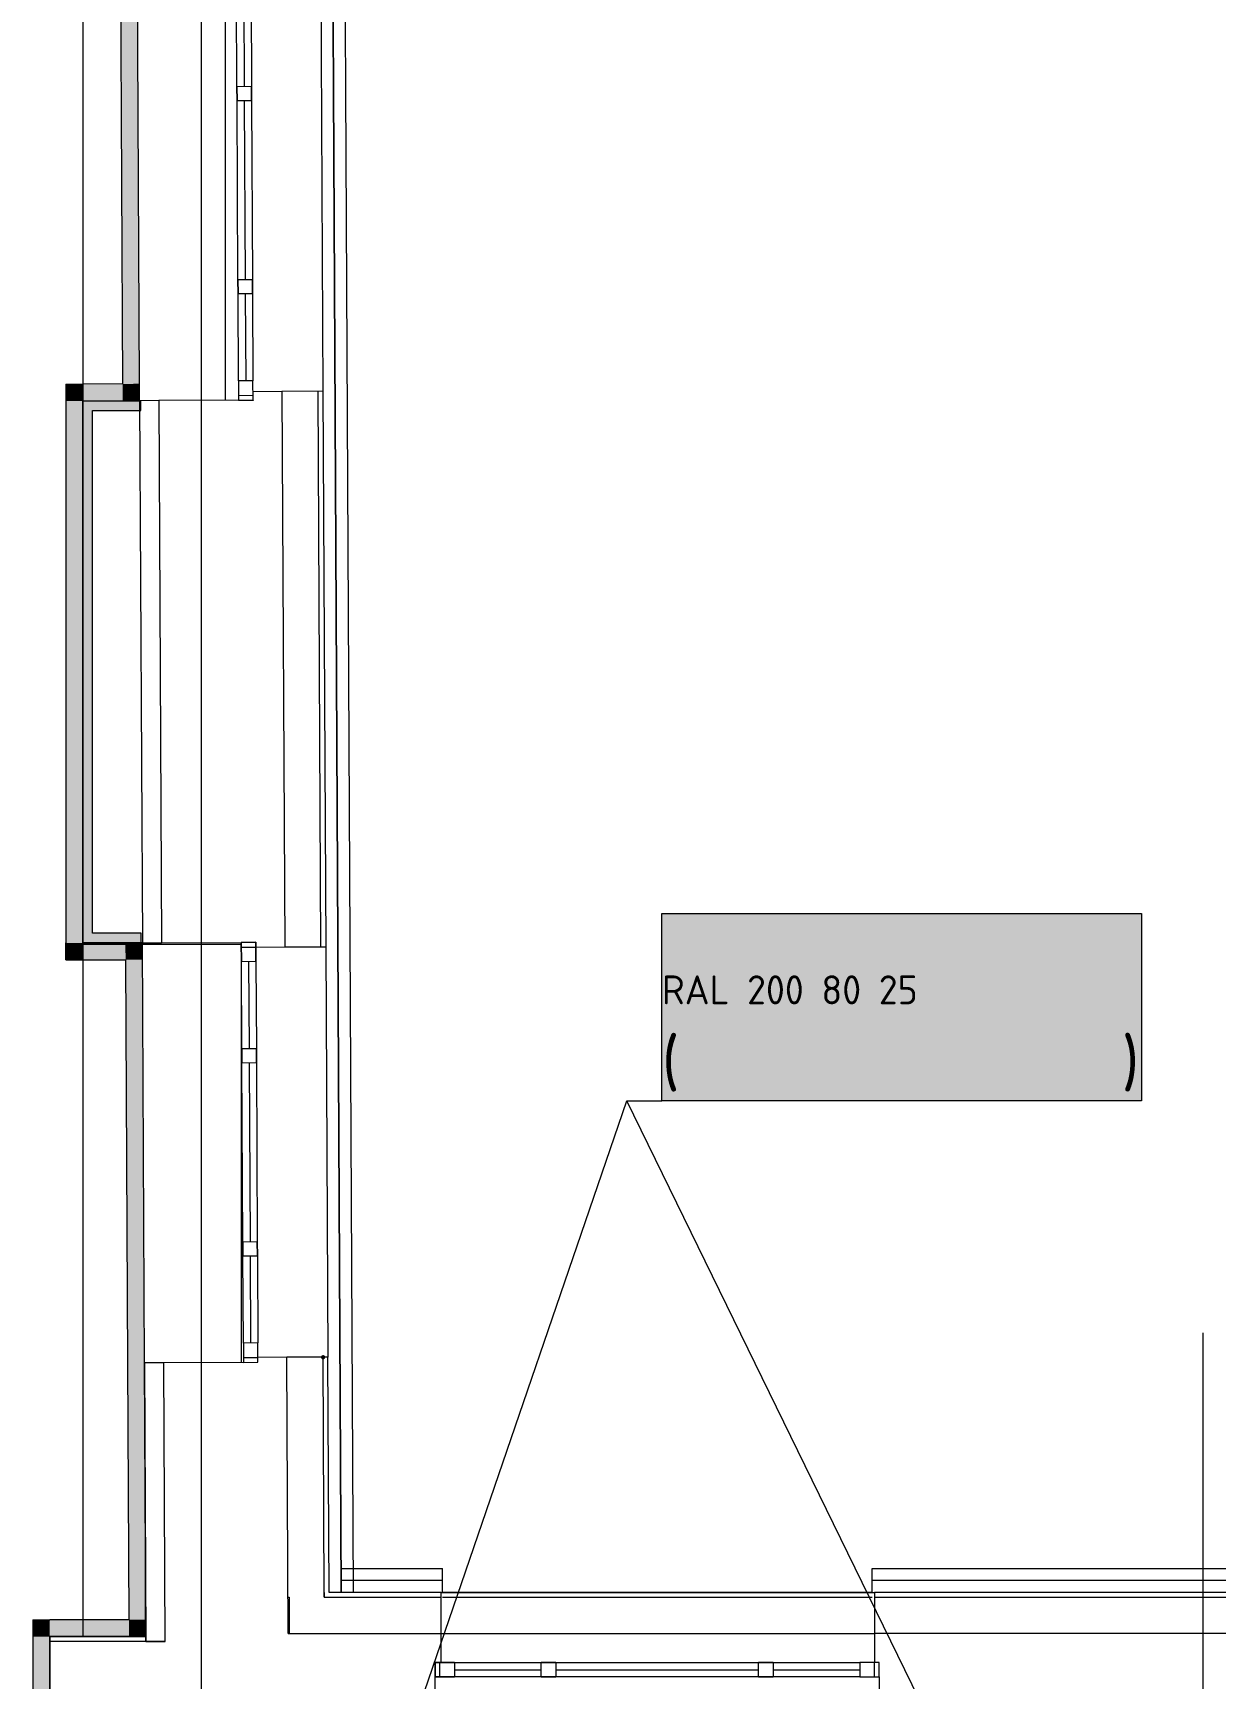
# Model space of a CAD drawing. Header units: millimetres. Extents: x 0 to 1189, y 0 to 841.
# Drawn here: x 326.7 to 375.7, y 492.2 to 560.4 of the extents above; entities that cross this region are included whole.
import ezdxf

# ---------------------------------------------------------------- set-up
doc = ezdxf.new("R2010")
doc.units = ezdxf.units.MM

msp = doc.modelspace()

# ---------------------------------------------------------------- hatches: boundary and pattern name
at = {"true_color": 0xf1d696}
h = msp.add_hatch(color=41, dxfattribs=at)
h.dxf.hatch_style = 2
h.paths.add_polyline_path([(331.106506, 545.818605), (330.406505, 545.814605), (330.321505, 562.51463), (331.021506, 562.51863)])
h = msp.add_hatch(color=41, dxfattribs=at)
h.dxf.hatch_style = 2
h.paths.add_polyline_path([(328.055501, 545.802605), (328.755502, 545.805605), (328.755502, 545.105603)])
h = msp.add_hatch(color=41, dxfattribs=at)
h.dxf.hatch_style = 2
h.paths.add_polyline_path([(328.055501, 545.102603), (328.055501, 545.802605), (328.755502, 545.105603)])
h = msp.add_hatch(color=41, dxfattribs=at)
h.dxf.hatch_style = 2
h.paths.add_polyline_path([(330.406505, 545.814605), (330.409505, 545.114604), (328.755502, 545.105603), (328.755502, 545.805605)])
h = msp.add_hatch(color=41, dxfattribs=at)
h.dxf.hatch_style = 2
h.paths.add_polyline_path([(330.406505, 545.814605), (331.106506, 545.818605), (331.109506, 545.118604)])
h = msp.add_hatch(color=41, dxfattribs=at)
h.dxf.hatch_style = 2
h.paths.add_polyline_path([(330.406505, 545.814605), (331.109506, 545.118604), (330.409505, 545.114604)])
h = msp.add_hatch(color=41, dxfattribs=at)
h.dxf.hatch_style = 2
h.paths.add_polyline_path([(328.055501, 545.102603), (328.755502, 545.105603), (328.755502, 522.656569), (328.055501, 522.656569)])
h = msp.add_hatch(color=7)
h.dxf.hatch_style = 2
h.paths.add_polyline_path([(328.755502, 545.105603), (329.155503, 545.105603), (329.155503, 523.05657), (328.755502, 523.05657)])
h = msp.add_hatch(color=7)
h.dxf.hatch_style = 2
h.paths.add_polyline_path([(329.155503, 544.705603), (329.155503, 545.105603), (331.157506, 545.105603), (331.157506, 544.705603)])
at = {"true_color": 0xffffff}
h = msp.add_hatch(color=7, dxfattribs=at)
h.dxf.hatch_style = 2
h.paths.add_polyline_path([(352.748539, 523.874571), (372.616569, 523.874571), (372.616569, 516.109559), (352.748539, 516.109559)])
h = msp.add_hatch(color=7, dxfattribs=at)
h.dxf.hatch_style = 2
h.paths.add_polyline_path([(352.748539, 523.874571), (372.616569, 523.874571), (372.616569, 516.109559), (352.748539, 516.109559)])
at = {"true_color": 0x0077b0}
h = msp.add_hatch(color=144, dxfattribs=at)
h.paths.add_polyline_path([(353.959374, 522.478546), (353.959374, 523.285525), (353.929884, 523.442208), (353.840863, 523.57326), (353.712223, 523.659663), (353.555885, 523.689015), (353.399408, 523.659663), (353.26815, 523.57326), (353.180714, 523.442208), (353.152395, 523.285525), (353.152395, 522.478546), (353.180714, 522.322208), (353.26815, 522.193568), (353.399408, 522.104547), (353.555885, 522.075057), (353.712223, 522.104547), (353.840863, 522.193568), (353.929884, 522.322208)])
h.paths.add_polyline_path([(354.160017, 522.478546), (354.148863, 522.35789), (354.115437, 522.245864), (354.05979, 522.14283), (353.981974, 522.049149), (353.890205, 521.97185), (353.788153, 521.91734), (353.676489, 521.885051), (353.555885, 521.874414), (353.434152, 521.885051), (353.322445, 521.91734), (353.220246, 521.97185), (353.127039, 522.049149), (353.049309, 522.14283), (352.993852, 522.245864), (352.960615, 522.35789), (352.949548, 522.478546), (352.949548, 523.285525), (352.960615, 523.407258), (352.993852, 523.518965), (353.049309, 523.621164), (353.127039, 523.714371), (353.220246, 523.792187), (353.322445, 523.847834), (353.434152, 523.88126), (353.555885, 523.892413), (353.676541, 523.881303), (353.788566, 523.848178), (353.891601, 523.79335), (353.985281, 523.717127), (354.061186, 523.623489), (354.115851, 523.520343), (354.148915, 523.407688), (354.160017, 523.285525)])
h = msp.add_hatch(color=144, dxfattribs=at)
h.paths.add_polyline_path([(353.959374, 522.478546), (353.959374, 523.285525), (353.929884, 523.442208), (353.840863, 523.57326), (353.712223, 523.659663), (353.555885, 523.689015), (353.399408, 523.659663), (353.26815, 523.57326), (353.180714, 523.442208), (353.152395, 523.285525), (353.152395, 522.478546), (353.180714, 522.322208), (353.26815, 522.193568), (353.399408, 522.104547), (353.555885, 522.075057), (353.712223, 522.104547), (353.840863, 522.193568), (353.929884, 522.322208)])
h.paths.add_polyline_path([(354.160017, 522.478546), (354.148863, 522.35789), (354.115437, 522.245864), (354.05979, 522.14283), (353.981974, 522.049149), (353.890205, 521.97185), (353.788153, 521.91734), (353.676489, 521.885051), (353.555885, 521.874414), (353.434152, 521.885051), (353.322445, 521.91734), (353.220246, 521.97185), (353.127039, 522.049149), (353.049309, 522.14283), (352.993852, 522.245864), (352.960615, 522.35789), (352.949548, 522.478546), (352.949548, 523.285525), (352.960615, 523.407258), (352.993852, 523.518965), (353.049309, 523.621164), (353.127039, 523.714371), (353.220246, 523.792187), (353.322445, 523.847834), (353.434152, 523.88126), (353.555885, 523.892413), (353.676541, 523.881303), (353.788566, 523.848178), (353.891601, 523.79335), (353.985281, 523.717127), (354.061186, 523.623489), (354.115851, 523.520343), (354.148915, 523.407688), (354.160017, 523.285525)])
h = msp.add_hatch(color=144, dxfattribs=at)
h.dxf.hatch_style = 2
h.paths.add_polyline_path([(355.979173, 522.983459), (355.979173, 523.790439), (356.00446, 523.866851), (356.080596, 523.892413), (356.786152, 523.892413), (356.862289, 523.866851), (356.887576, 523.790439), (356.862289, 523.714509), (356.786152, 523.689015), (356.18202, 523.689015), (356.18202, 523.084883), (356.484086, 523.084883), (356.584519, 523.075848), (356.677769, 523.048572), (356.763061, 523.002795), (356.83962, 522.93826), (356.904586, 522.858945), (356.95131, 522.772964), (356.979534, 522.680058), (356.988999, 522.57997), (356.988999, 522.379327), (356.979534, 522.277688), (356.95131, 522.184266), (356.904586, 522.098802), (356.83962, 522.021037), (356.761899, 521.956502), (356.676736, 521.910726), (356.584132, 521.883449), (356.484086, 521.874414), (356.080596, 521.874414), (356.00446, 521.898323), (355.979173, 521.973082), (356.00446, 522.049494), (356.080596, 522.075057), (356.484086, 522.075057), (356.601013, 522.097863), (356.698509, 522.164905), (356.764655, 522.261781), (356.786152, 522.379327), (356.786152, 522.57997), (356.764655, 522.696896), (356.698509, 522.794392), (356.601013, 522.860538), (356.484086, 522.882036), (356.080596, 522.882036), (356.00446, 522.907323)])
h = msp.add_hatch(color=144, dxfattribs=at)
h.dxf.hatch_style = 2
h.paths.add_polyline_path([(355.979173, 522.983459), (355.979173, 523.790439), (356.00446, 523.866851), (356.080596, 523.892413), (356.786152, 523.892413), (356.862289, 523.866851), (356.887576, 523.790439), (356.862289, 523.714509), (356.786152, 523.689015), (356.18202, 523.689015), (356.18202, 523.084883), (356.484086, 523.084883), (356.584519, 523.075848), (356.677769, 523.048572), (356.763061, 523.002795), (356.83962, 522.93826), (356.904586, 522.858945), (356.95131, 522.772964), (356.979534, 522.680058), (356.988999, 522.57997), (356.988999, 522.379327), (356.979534, 522.277688), (356.95131, 522.184266), (356.904586, 522.098802), (356.83962, 522.021037), (356.761899, 521.956502), (356.676736, 521.910726), (356.584132, 521.883449), (356.484086, 521.874414), (356.080596, 521.874414), (356.00446, 521.898323), (355.979173, 521.973082), (356.00446, 522.049494), (356.080596, 522.075057), (356.484086, 522.075057), (356.601013, 522.097863), (356.698509, 522.164905), (356.764655, 522.261781), (356.786152, 522.379327), (356.786152, 522.57997), (356.764655, 522.696896), (356.698509, 522.794392), (356.601013, 522.860538), (356.484086, 522.882036), (356.080596, 522.882036), (356.00446, 522.907323)])
h = msp.add_hatch(color=7)
h.dxf.hatch_style = 2
h.paths.add_polyline_path([(328.755502, 522.656569), (328.755502, 523.05657), (331.175506, 523.05657), (331.175506, 522.656569)])
at = {"true_color": 0xf1d696}
h = msp.add_hatch(color=41, dxfattribs=at)
h.dxf.hatch_style = 2
h.paths.add_polyline_path([(328.755502, 522.656569), (328.055501, 521.956568), (328.055501, 522.656569)])
h = msp.add_hatch(color=41, dxfattribs=at)
h.dxf.hatch_style = 2
h.paths.add_polyline_path([(328.755502, 522.656569), (328.755502, 521.956568), (328.055501, 521.956568)])
h = msp.add_hatch(color=41, dxfattribs=at)
h.dxf.hatch_style = 2
h.paths.add_polyline_path([(328.755502, 521.956568), (328.755502, 522.656569), (330.523505, 522.656569), (330.527505, 521.956568)])
h = msp.add_hatch(color=41, dxfattribs=at)
h.dxf.hatch_style = 2
h.paths.add_polyline_path([(331.223506, 522.656569), (330.527505, 521.956568), (330.523505, 522.656569)])
h = msp.add_hatch(color=41, dxfattribs=at)
h.dxf.hatch_style = 2
h.paths.add_polyline_path([(331.220506, 522.653569), (331.227506, 521.956568), (330.527505, 521.956568)])
at = {"true_color": 0x0077b0}
h = msp.add_hatch(color=144, dxfattribs=at)
h.dxf.hatch_style = 2
h.paths.add_polyline_path([(355.472999, 522.376571), (354.66602, 522.376571), (354.589883, 522.402134), (354.564596, 522.478546), (354.589883, 522.554683), (354.66602, 522.57997), (355.472999, 522.57997), (355.549135, 522.554683), (355.574422, 522.478546), (355.549135, 522.402134)])
h = msp.add_hatch(color=144, dxfattribs=at)
h.dxf.hatch_style = 2
h.paths.add_polyline_path([(355.472999, 522.376571), (354.66602, 522.376571), (354.589883, 522.402134), (354.564596, 522.478546), (354.589883, 522.554683), (354.66602, 522.57997), (355.472999, 522.57997), (355.549135, 522.554683), (355.574422, 522.478546), (355.549135, 522.402134)])
at = {"true_color": 0xf1d696}
h = msp.add_hatch(color=41, dxfattribs=at)
h.dxf.hatch_style = 2
h.paths.add_polyline_path([(330.527505, 521.956568), (331.227506, 521.956568), (331.312506, 505.259543), (330.612505, 505.255543)])
at = {"true_color": 0x0077b0}
h = msp.add_hatch(color=144, dxfattribs=at)
h.paths.add_polyline_path([(353.961669, 518.010185), (354.084177, 518.083911), (354.195936, 518.108853), (354.257121, 518.127181), (354.311691, 518.179409), (354.352274, 518.24583), (354.365159, 518.312251), (354.350345, 518.390386), (354.306179, 518.456119), (354.240446, 518.498907), (354.162311, 518.512343), (354.083763, 518.497873), (354.018444, 518.456119), (353.976207, 518.390386), (353.961669, 518.312251)])
h.paths.add_polyline_path([(354.464377, 518.069166), (354.589366, 517.993167), (354.687068, 517.882855), (354.747909, 517.75015), (354.768648, 517.606696), (354.768648, 517.199899), (354.759183, 517.099466), (354.730959, 517.006216), (354.684235, 516.920924), (354.619269, 516.844365), (354.54271, 516.77983), (354.457418, 516.734053), (354.364168, 516.706777), (354.263735, 516.697742), (354.162096, 516.706777), (354.068674, 516.734053), (353.98321, 516.77983), (353.905445, 516.844365), (353.84091, 516.922087), (353.795133, 517.007249), (353.767857, 517.099853), (353.758822, 517.199899), (353.758822, 518.312251), (353.788312, 518.468728), (353.877333, 518.599986), (354.007007, 518.686389), (354.162311, 518.715741), (354.318788, 518.686044), (354.450046, 518.59723), (354.536449, 518.468383), (354.565801, 518.312251), (354.540307, 518.174792)])
h.paths.add_polyline_path([(354.565801, 517.202655), (354.565801, 517.606696), (354.544304, 517.722176), (354.478158, 517.821119), (354.380662, 517.886782), (354.263735, 517.908211), (354.146809, 517.886782), (354.049312, 517.821119), (353.983167, 517.722176), (353.961669, 517.606696), (353.961669, 517.202655), (353.983167, 517.085108), (354.049312, 516.988232), (354.146809, 516.921191), (354.263735, 516.898384), (354.380662, 516.921191), (354.478158, 516.988232), (354.544304, 517.086142)])
h = msp.add_hatch(color=144, dxfattribs=at)
h.paths.add_polyline_path([(353.961669, 518.010185), (354.084177, 518.083911), (354.195936, 518.108853), (354.257121, 518.127181), (354.311691, 518.179409), (354.352274, 518.24583), (354.365159, 518.312251), (354.350345, 518.390386), (354.306179, 518.456119), (354.240446, 518.498907), (354.162311, 518.512343), (354.083763, 518.497873), (354.018444, 518.456119), (353.976207, 518.390386), (353.961669, 518.312251)])
h.paths.add_polyline_path([(354.464377, 518.069166), (354.589366, 517.993167), (354.687068, 517.882855), (354.747909, 517.75015), (354.768648, 517.606696), (354.768648, 517.199899), (354.759183, 517.099466), (354.730959, 517.006216), (354.684235, 516.920924), (354.619269, 516.844365), (354.54271, 516.77983), (354.457418, 516.734053), (354.364168, 516.706777), (354.263735, 516.697742), (354.162096, 516.706777), (354.068674, 516.734053), (353.98321, 516.77983), (353.905445, 516.844365), (353.84091, 516.922087), (353.795133, 517.007249), (353.767857, 517.099853), (353.758822, 517.199899), (353.758822, 518.312251), (353.788312, 518.468728), (353.877333, 518.599986), (354.007007, 518.686389), (354.162311, 518.715741), (354.318788, 518.686044), (354.450046, 518.59723), (354.536449, 518.468383), (354.565801, 518.312251), (354.540307, 518.174792)])
h.paths.add_polyline_path([(354.565801, 517.202655), (354.565801, 517.606696), (354.544304, 517.722176), (354.478158, 517.821119), (354.380662, 517.886782), (354.263735, 517.908211), (354.146809, 517.886782), (354.049312, 517.821119), (353.983167, 517.722176), (353.961669, 517.606696), (353.961669, 517.202655), (353.983167, 517.085108), (354.049312, 516.988232), (354.146809, 516.921191), (354.263735, 516.898384), (354.380662, 516.921191), (354.478158, 516.988232), (354.544304, 517.086142)])
h = msp.add_hatch(color=144, dxfattribs=at)
h.dxf.hatch_style = 2
h.paths.add_polyline_path([(356.570169, 517.101232), (356.557009, 517.185292), (356.51615, 517.247855), (356.465369, 517.284373), (356.397639, 517.301874), (356.268103, 517.301874), (356.197547, 517.332742), (356.166128, 517.403297), (356.174396, 517.444087), (356.197547, 517.476609), (356.237373, 517.499485), (356.296215, 517.507477), (356.327083, 517.507477), (356.361258, 517.504721), (356.450486, 517.519604), (356.51615, 517.564252), (356.557009, 517.62716), (356.570169, 517.705363), (356.556664, 517.783498), (356.513394, 517.849231), (356.447661, 517.892225), (356.369527, 517.905455), (356.268103, 517.905455), (356.174328, 517.892914), (356.061949, 517.854743), (355.969482, 517.816778), (355.940681, 517.804031), (355.912638, 517.812988), (355.886662, 517.840962), (355.864613, 517.911518), (355.875121, 517.950585), (355.906506, 517.987586), (355.958561, 518.022519), (356.03108, 518.055385), (356.15786, 518.095762), (356.268103, 518.108853), (356.369527, 518.108853), (356.52621, 518.079501), (356.657261, 517.993098), (356.743664, 517.862046), (356.773016, 517.705363), (356.764498, 517.607006), (356.738772, 517.523738), (356.695579, 517.455766), (356.634661, 517.403297), (356.695579, 517.350829), (356.738772, 517.282857), (356.764498, 517.199589), (356.773016, 517.101232), (356.743664, 516.944549), (356.657261, 516.813497), (356.52621, 516.726061), (356.369527, 516.697742), (356.268103, 516.697742), (356.15538, 516.710489), (356.027773, 516.748454), (355.956003, 516.781363), (355.905059, 516.816598), (355.874682, 516.854416), (355.864613, 516.895077), (355.886662, 516.965633), (355.912983, 516.992573), (355.943437, 517.002564), (355.975546, 516.989817), (356.064705, 516.951852), (356.174672, 516.911269), (356.268103, 516.898384), (356.369527, 516.898384), (356.447661, 516.912991), (356.513394, 516.957364), (356.555631, 517.023097)])
h = msp.add_hatch(color=144, dxfattribs=at)
h.dxf.hatch_style = 2
h.paths.add_polyline_path([(356.570169, 517.101232), (356.557009, 517.185292), (356.51615, 517.247855), (356.465369, 517.284373), (356.397639, 517.301874), (356.268103, 517.301874), (356.197547, 517.332742), (356.166128, 517.403297), (356.174396, 517.444087), (356.197547, 517.476609), (356.237373, 517.499485), (356.296215, 517.507477), (356.327083, 517.507477), (356.361258, 517.504721), (356.450486, 517.519604), (356.51615, 517.564252), (356.557009, 517.62716), (356.570169, 517.705363), (356.556664, 517.783498), (356.513394, 517.849231), (356.447661, 517.892225), (356.369527, 517.905455), (356.268103, 517.905455), (356.174328, 517.892914), (356.061949, 517.854743), (355.969482, 517.816778), (355.940681, 517.804031), (355.912638, 517.812988), (355.886662, 517.840962), (355.864613, 517.911518), (355.875121, 517.950585), (355.906506, 517.987586), (355.958561, 518.022519), (356.03108, 518.055385), (356.15786, 518.095762), (356.268103, 518.108853), (356.369527, 518.108853), (356.52621, 518.079501), (356.657261, 517.993098), (356.743664, 517.862046), (356.773016, 517.705363), (356.764498, 517.607006), (356.738772, 517.523738), (356.695579, 517.455766), (356.634661, 517.403297), (356.695579, 517.350829), (356.738772, 517.282857), (356.764498, 517.199589), (356.773016, 517.101232), (356.743664, 516.944549), (356.657261, 516.813497), (356.52621, 516.726061), (356.369527, 516.697742), (356.268103, 516.697742), (356.15538, 516.710489), (356.027773, 516.748454), (355.956003, 516.781363), (355.905059, 516.816598), (355.874682, 516.854416), (355.864613, 516.895077), (355.886662, 516.965633), (355.912983, 516.992573), (355.943437, 517.002564), (355.975546, 516.989817), (356.064705, 516.951852), (356.174672, 516.911269), (356.268103, 516.898384), (356.369527, 516.898384), (356.447661, 516.912991), (356.513394, 516.957364), (356.555631, 517.023097)])
h = msp.add_hatch(color=144, dxfattribs=at)
h.paths.add_polyline_path([(357.177084, 517.199899), (357.177084, 517.60394), (357.186119, 517.705579), (357.213395, 517.799001), (357.259172, 517.884465), (357.323707, 517.96223), (357.401472, 518.026765), (357.486936, 518.072542), (357.580358, 518.099818), (357.681997, 518.108853), (357.877058, 518.072886), (358.040287, 517.964986), (358.104822, 517.887178), (358.150599, 517.801413), (358.177876, 517.707172), (358.18691, 517.60394), (358.18691, 517.199899), (358.177445, 517.099853), (358.149221, 517.007249), (358.102497, 516.922087), (358.037531, 516.844365), (357.960972, 516.77983), (357.87568, 516.734053), (357.78243, 516.706777), (357.681997, 516.697742), (357.580358, 516.706777), (357.486936, 516.734053), (357.401472, 516.77983), (357.323707, 516.844365), (357.259172, 516.922087), (357.213395, 517.007249), (357.186119, 517.099853)])
h.paths.add_polyline_path([(357.984063, 517.202655), (357.984063, 517.606696), (357.962566, 517.722176), (357.89642, 517.821119), (357.798924, 517.886782), (357.681997, 517.908211), (357.565071, 517.886782), (357.467574, 517.821119), (357.401429, 517.722176), (357.379931, 517.606696), (357.379931, 517.202655), (357.401429, 517.085108), (357.467574, 516.988232), (357.565071, 516.921191), (357.681997, 516.898384), (357.798924, 516.921191), (357.89642, 516.988232), (357.962566, 517.086142)])
h = msp.add_hatch(color=144, dxfattribs=at)
h.paths.add_polyline_path([(357.177084, 517.199899), (357.177084, 517.60394), (357.186119, 517.705579), (357.213395, 517.799001), (357.259172, 517.884465), (357.323707, 517.96223), (357.401472, 518.026765), (357.486936, 518.072542), (357.580358, 518.099818), (357.681997, 518.108853), (357.877058, 518.072886), (358.040287, 517.964986), (358.104822, 517.887178), (358.150599, 517.801413), (358.177876, 517.707172), (358.18691, 517.60394), (358.18691, 517.199899), (358.177445, 517.099853), (358.149221, 517.007249), (358.102497, 516.922087), (358.037531, 516.844365), (357.960972, 516.77983), (357.87568, 516.734053), (357.78243, 516.706777), (357.681997, 516.697742), (357.580358, 516.706777), (357.486936, 516.734053), (357.401472, 516.77983), (357.323707, 516.844365), (357.259172, 516.922087), (357.213395, 517.007249), (357.186119, 517.099853)])
h.paths.add_polyline_path([(357.984063, 517.202655), (357.984063, 517.606696), (357.962566, 517.722176), (357.89642, 517.821119), (357.798924, 517.886782), (357.681997, 517.908211), (357.565071, 517.886782), (357.467574, 517.821119), (357.401429, 517.722176), (357.379931, 517.606696), (357.379931, 517.202655), (357.401429, 517.085108), (357.467574, 516.988232), (357.565071, 516.921191), (357.681997, 516.898384), (357.798924, 516.921191), (357.89642, 516.988232), (357.962566, 517.086142)])
h = msp.add_hatch(color=144, dxfattribs=at)
h.dxf.hatch_style = 2
h.paths.add_polyline_path([(358.794049, 517.301874), (358.794049, 516.796409), (358.768762, 516.721651), (358.692625, 516.697742), (358.616489, 516.721651), (358.591202, 516.796409), (358.591202, 518.010185), (358.616489, 518.083911), (358.692625, 518.108853), (358.768762, 518.083911), (358.794049, 518.010185), (358.794049, 517.504721), (359.398181, 517.504721), (359.398181, 518.010185), (359.423468, 518.083911), (359.499604, 518.108853), (359.575741, 518.083911), (359.601028, 518.010185), (359.601028, 516.796409), (359.575741, 516.721651), (359.499604, 516.697742), (359.423468, 516.721651), (359.398181, 516.796409), (359.398181, 517.301874)])
h = msp.add_hatch(color=144, dxfattribs=at)
h.dxf.hatch_style = 2
h.paths.add_polyline_path([(358.794049, 517.301874), (358.794049, 516.796409), (358.768762, 516.721651), (358.692625, 516.697742), (358.616489, 516.721651), (358.591202, 516.796409), (358.591202, 518.010185), (358.616489, 518.083911), (358.692625, 518.108853), (358.768762, 518.083911), (358.794049, 518.010185), (358.794049, 517.504721), (359.398181, 517.504721), (359.398181, 518.010185), (359.423468, 518.083911), (359.499604, 518.108853), (359.575741, 518.083911), (359.601028, 518.010185), (359.601028, 516.796409), (359.575741, 516.721651), (359.499604, 516.697742), (359.423468, 516.721651), (359.398181, 516.796409), (359.398181, 517.301874)])
h = msp.add_hatch(color=144, dxfattribs=at)
h.paths.add_polyline_path([(360.510233, 517.908211), (360.393306, 517.886782), (360.29581, 517.821119), (360.229664, 517.723209), (360.208167, 517.606696), (360.208167, 517.504721), (360.812299, 517.504721), (360.812299, 517.606696), (360.790801, 517.723209), (360.724655, 517.821119), (360.627159, 517.886782)])
h.paths.add_polyline_path([(360.208167, 517.301874), (360.208167, 517.101232), (360.223049, 517.02413), (360.267698, 516.957364), (360.332672, 516.912991), (360.408809, 516.898384), (360.913722, 516.898384), (360.989859, 516.872822), (361.015146, 516.796409), (360.989859, 516.721651), (360.913722, 516.697742), (360.408809, 516.697742), (360.252471, 516.726061), (360.123831, 516.813497), (360.034809, 516.943515), (360.005319, 517.101232), (360.005319, 517.60394), (360.014354, 517.705579), (360.041631, 517.799001), (360.087407, 517.884465), (360.151943, 517.96223), (360.229707, 518.026765), (360.315171, 518.072542), (360.408594, 518.099818), (360.510233, 518.108853), (360.705294, 518.072886), (360.868523, 517.964986), (360.933058, 517.887221), (360.978835, 517.801757), (361.006111, 517.708335), (361.015146, 517.606696), (361.015146, 517.301874)])
h = msp.add_hatch(color=144, dxfattribs=at)
h.paths.add_polyline_path([(360.510233, 517.908211), (360.393306, 517.886782), (360.29581, 517.821119), (360.229664, 517.723209), (360.208167, 517.606696), (360.208167, 517.504721), (360.812299, 517.504721), (360.812299, 517.606696), (360.790801, 517.723209), (360.724655, 517.821119), (360.627159, 517.886782)])
h.paths.add_polyline_path([(360.208167, 517.301874), (360.208167, 517.101232), (360.223049, 517.02413), (360.267698, 516.957364), (360.332672, 516.912991), (360.408809, 516.898384), (360.913722, 516.898384), (360.989859, 516.872822), (361.015146, 516.796409), (360.989859, 516.721651), (360.913722, 516.697742), (360.408809, 516.697742), (360.252471, 516.726061), (360.123831, 516.813497), (360.034809, 516.943515), (360.005319, 517.101232), (360.005319, 517.60394), (360.014354, 517.705579), (360.041631, 517.799001), (360.087407, 517.884465), (360.151943, 517.96223), (360.229707, 518.026765), (360.315171, 518.072542), (360.408594, 518.099818), (360.510233, 518.108853), (360.705294, 518.072886), (360.868523, 517.964986), (360.933058, 517.887221), (360.978835, 517.801757), (361.006111, 517.708335), (361.015146, 517.606696), (361.015146, 517.301874)])
h = msp.add_hatch(color=144, dxfattribs=at)
h.dxf.hatch_style = 2
h.paths.add_polyline_path([(362.111581, 516.796409), (362.111581, 518.010185), (362.136868, 518.083911), (362.213004, 518.108853), (362.717917, 518.108853), (362.872189, 518.079501), (363.002896, 517.993098), (363.091917, 517.862046), (363.121407, 517.705363), (363.121407, 516.796409), (363.09612, 516.721651), (363.019983, 516.697742), (362.943847, 516.721651), (362.91856, 516.796409), (362.91856, 517.705363), (362.904021, 517.783498), (362.861785, 517.849231), (362.796466, 517.892225), (362.717917, 517.905455), (362.314428, 517.905455), (362.314428, 516.796409), (362.289141, 516.721651), (362.213004, 516.697742), (362.136868, 516.721651)])
h = msp.add_hatch(color=144, dxfattribs=at)
h.dxf.hatch_style = 2
h.paths.add_polyline_path([(362.111581, 516.796409), (362.111581, 518.010185), (362.136868, 518.083911), (362.213004, 518.108853), (362.717917, 518.108853), (362.872189, 518.079501), (363.002896, 517.993098), (363.091917, 517.862046), (363.121407, 517.705363), (363.121407, 516.796409), (363.09612, 516.721651), (363.019983, 516.697742), (362.943847, 516.721651), (362.91856, 516.796409), (362.91856, 517.705363), (362.904021, 517.783498), (362.861785, 517.849231), (362.796466, 517.892225), (362.717917, 517.905455), (362.314428, 517.905455), (362.314428, 516.796409), (362.289141, 516.721651), (362.213004, 516.697742), (362.136868, 516.721651)])
h = msp.add_hatch(color=144, dxfattribs=at)
h.paths.add_polyline_path([(363.525698, 517.199899), (363.525698, 517.60394), (363.534733, 517.705579), (363.56201, 517.799001), (363.607786, 517.884465), (363.672322, 517.96223), (363.750086, 518.026765), (363.83555, 518.072542), (363.928973, 518.099818), (364.030612, 518.108853), (364.225673, 518.072886), (364.388901, 517.964986), (364.453437, 517.887178), (364.499213, 517.801413), (364.52649, 517.707172), (364.535525, 517.60394), (364.535525, 517.199899), (364.526059, 517.099853), (364.497835, 517.007249), (364.451111, 516.922087), (364.386145, 516.844365), (364.309587, 516.77983), (364.224295, 516.734053), (364.131045, 516.706777), (364.030612, 516.697742), (363.928973, 516.706777), (363.83555, 516.734053), (363.750086, 516.77983), (363.672322, 516.844365), (363.607786, 516.922087), (363.56201, 517.007249), (363.534733, 517.099853)])
h.paths.add_polyline_path([(364.332677, 517.202655), (364.332677, 517.606696), (364.31118, 517.722176), (364.245034, 517.821119), (364.147538, 517.886782), (364.030612, 517.908211), (363.913685, 517.886782), (363.816189, 517.821119), (363.750043, 517.722176), (363.728546, 517.606696), (363.728546, 517.202655), (363.750043, 517.085108), (363.816189, 516.988232), (363.913685, 516.921191), (364.030612, 516.898384), (364.147538, 516.921191), (364.245034, 516.988232), (364.31118, 517.086142)])
h = msp.add_hatch(color=144, dxfattribs=at)
h.paths.add_polyline_path([(363.525698, 517.199899), (363.525698, 517.60394), (363.534733, 517.705579), (363.56201, 517.799001), (363.607786, 517.884465), (363.672322, 517.96223), (363.750086, 518.026765), (363.83555, 518.072542), (363.928973, 518.099818), (364.030612, 518.108853), (364.225673, 518.072886), (364.388901, 517.964986), (364.453437, 517.887178), (364.499213, 517.801413), (364.52649, 517.707172), (364.535525, 517.60394), (364.535525, 517.199899), (364.526059, 517.099853), (364.497835, 517.007249), (364.451111, 516.922087), (364.386145, 516.844365), (364.309587, 516.77983), (364.224295, 516.734053), (364.131045, 516.706777), (364.030612, 516.697742), (363.928973, 516.706777), (363.83555, 516.734053), (363.750086, 516.77983), (363.672322, 516.844365), (363.607786, 516.922087), (363.56201, 517.007249), (363.534733, 517.099853)])
h.paths.add_polyline_path([(364.332677, 517.202655), (364.332677, 517.606696), (364.31118, 517.722176), (364.245034, 517.821119), (364.147538, 517.886782), (364.030612, 517.908211), (363.913685, 517.886782), (363.816189, 517.821119), (363.750043, 517.722176), (363.728546, 517.606696), (363.728546, 517.202655), (363.750043, 517.085108), (363.816189, 516.988232), (363.913685, 516.921191), (364.030612, 516.898384), (364.147538, 516.921191), (364.245034, 516.988232), (364.31118, 517.086142)])
h = msp.add_hatch(color=144, dxfattribs=at)
h.paths.add_polyline_path([(364.939816, 518.010185), (364.965103, 518.083911), (365.04124, 518.108853), (365.546153, 518.108853), (365.702491, 518.079501), (365.831131, 517.993098), (365.920152, 517.862046), (365.949642, 517.705363), (365.949642, 517.101232), (365.920152, 516.944549), (365.831131, 516.813497), (365.702491, 516.726061), (365.546153, 516.697742), (365.142663, 516.697742), (365.142663, 516.189521), (365.117376, 516.116003), (365.04124, 516.090854), (364.965103, 516.116003), (364.939816, 516.189521)])
h.paths.add_polyline_path([(365.142663, 517.905455), (365.142663, 516.898384), (365.546153, 516.898384), (365.623323, 516.912991), (365.687264, 516.957364), (365.731912, 517.023097), (365.746795, 517.101232), (365.746795, 517.705363), (365.732257, 517.783498), (365.69002, 517.849231), (365.624701, 517.892225), (365.546153, 517.905455)])
h = msp.add_hatch(color=144, dxfattribs=at)
h.paths.add_polyline_path([(364.939816, 518.010185), (364.965103, 518.083911), (365.04124, 518.108853), (365.546153, 518.108853), (365.702491, 518.079501), (365.831131, 517.993098), (365.920152, 517.862046), (365.949642, 517.705363), (365.949642, 517.101232), (365.920152, 516.944549), (365.831131, 516.813497), (365.702491, 516.726061), (365.546153, 516.697742), (365.142663, 516.697742), (365.142663, 516.189521), (365.117376, 516.116003), (365.04124, 516.090854), (364.965103, 516.116003), (364.939816, 516.189521)])
h.paths.add_polyline_path([(365.142663, 517.905455), (365.142663, 516.898384), (365.546153, 516.898384), (365.623323, 516.912991), (365.687264, 516.957364), (365.731912, 517.023097), (365.746795, 517.101232), (365.746795, 517.705363), (365.732257, 517.783498), (365.69002, 517.849231), (365.624701, 517.892225), (365.546153, 517.905455)])
h = msp.add_hatch(color=144, dxfattribs=at)
h.dxf.hatch_style = 2
h.paths.add_polyline_path([(367.160913, 516.491587), (367.160913, 516.697742), (366.757423, 516.697742), (366.601085, 516.726061), (366.472445, 516.813497), (366.383424, 516.944549), (366.353934, 517.101232), (366.353934, 518.010185), (366.379221, 518.083911), (366.455358, 518.108853), (366.531494, 518.083911), (366.556781, 518.010185), (366.556781, 517.101232), (366.571664, 517.02413), (366.616312, 516.957364), (366.681287, 516.912991), (366.757423, 516.898384), (367.160913, 516.898384), (367.160913, 518.010185), (367.1862, 518.083911), (367.262337, 518.108853), (367.338473, 518.083911), (367.36376, 518.010185), (367.36376, 516.494343), (367.334684, 516.337867), (367.248556, 516.206609), (367.119434, 516.120206), (366.963027, 516.090854), (366.556781, 516.090854), (366.480645, 516.116417), (366.455358, 516.192829), (366.462317, 516.22914), (366.486226, 516.263384), (366.556781, 516.294252), (366.960271, 516.294252), (367.038819, 516.307688), (367.104138, 516.350476), (367.146375, 516.413797)])
h = msp.add_hatch(color=144, dxfattribs=at)
h.dxf.hatch_style = 2
h.paths.add_polyline_path([(367.160913, 516.491587), (367.160913, 516.697742), (366.757423, 516.697742), (366.601085, 516.726061), (366.472445, 516.813497), (366.383424, 516.944549), (366.353934, 517.101232), (366.353934, 518.010185), (366.379221, 518.083911), (366.455358, 518.108853), (366.531494, 518.083911), (366.556781, 518.010185), (366.556781, 517.101232), (366.571664, 517.02413), (366.616312, 516.957364), (366.681287, 516.912991), (366.757423, 516.898384), (367.160913, 516.898384), (367.160913, 518.010185), (367.1862, 518.083911), (367.262337, 518.108853), (367.338473, 518.083911), (367.36376, 518.010185), (367.36376, 516.494343), (367.334684, 516.337867), (367.248556, 516.206609), (367.119434, 516.120206), (366.963027, 516.090854), (366.556781, 516.090854), (366.480645, 516.116417), (366.455358, 516.192829), (366.462317, 516.22914), (366.486226, 516.263384), (366.556781, 516.294252), (366.960271, 516.294252), (367.038819, 516.307688), (367.104138, 516.350476), (367.146375, 516.413797)])
h = msp.add_hatch(color=144, dxfattribs=at)
h.dxf.hatch_style = 2
h.paths.add_polyline_path([(368.777878, 518.010185), (368.777878, 516.796409), (368.752591, 516.721651), (368.676454, 516.697742), (368.600318, 516.721651), (368.575031, 516.796409), (368.575031, 517.301874), (368.171541, 517.301874), (368.01727, 517.331019), (367.886563, 517.417629), (367.797542, 517.546958), (367.768052, 517.699851), (367.768052, 518.010185), (367.793339, 518.083911), (367.869475, 518.108853), (367.945612, 518.083911), (367.970899, 518.010185), (367.970899, 517.70812), (367.985782, 517.629985), (368.03043, 517.564252), (368.095405, 517.519604), (368.171541, 517.504721), (368.575031, 517.504721), (368.575031, 518.010185), (368.600318, 518.083911), (368.676454, 518.108853), (368.752591, 518.083911)])
h = msp.add_hatch(color=144, dxfattribs=at)
h.dxf.hatch_style = 2
h.paths.add_polyline_path([(368.777878, 518.010185), (368.777878, 516.796409), (368.752591, 516.721651), (368.676454, 516.697742), (368.600318, 516.721651), (368.575031, 516.796409), (368.575031, 517.301874), (368.171541, 517.301874), (368.01727, 517.331019), (367.886563, 517.417629), (367.797542, 517.546958), (367.768052, 517.699851), (367.768052, 518.010185), (367.793339, 518.083911), (367.869475, 518.108853), (367.945612, 518.083911), (367.970899, 518.010185), (367.970899, 517.70812), (367.985782, 517.629985), (368.03043, 517.564252), (368.095405, 517.519604), (368.171541, 517.504721), (368.575031, 517.504721), (368.575031, 518.010185), (368.600318, 518.083911), (368.676454, 518.108853), (368.752591, 518.083911)])
h = msp.add_hatch(color=144, dxfattribs=at)
h.dxf.hatch_style = 2
h.paths.add_polyline_path([(369.385017, 517.301874), (369.385017, 516.796409), (369.35973, 516.721651), (369.283593, 516.697742), (369.207456, 516.721651), (369.182169, 516.796409), (369.182169, 518.010185), (369.207456, 518.083911), (369.283593, 518.108853), (369.35973, 518.083911), (369.385017, 518.010185), (369.385017, 517.504721), (369.989149, 517.504721), (369.989149, 518.010185), (370.014436, 518.083911), (370.090572, 518.108853), (370.166709, 518.083911), (370.191996, 518.010185), (370.191996, 516.796409), (370.166709, 516.721651), (370.090572, 516.697742), (370.014436, 516.721651), (369.989149, 516.796409), (369.989149, 517.301874)])
h = msp.add_hatch(color=144, dxfattribs=at)
h.dxf.hatch_style = 2
h.paths.add_polyline_path([(369.385017, 517.301874), (369.385017, 516.796409), (369.35973, 516.721651), (369.283593, 516.697742), (369.207456, 516.721651), (369.182169, 516.796409), (369.182169, 518.010185), (369.207456, 518.083911), (369.283593, 518.108853), (369.35973, 518.083911), (369.385017, 518.010185), (369.385017, 517.504721), (369.989149, 517.504721), (369.989149, 518.010185), (370.014436, 518.083911), (370.090572, 518.108853), (370.166709, 518.083911), (370.191996, 518.010185), (370.191996, 516.796409), (370.166709, 516.721651), (370.090572, 516.697742), (370.014436, 516.721651), (369.989149, 516.796409), (369.989149, 517.301874)])
h = msp.add_hatch(color=144, dxfattribs=at)
h.paths.add_polyline_path([(370.954577, 517.30463), (370.813328, 517.347418), (370.697711, 517.436922), (370.621574, 517.560601), (370.596287, 517.705363), (370.625777, 517.862046), (370.714799, 517.993098), (370.843438, 518.079501), (370.999777, 518.108853), (371.50469, 518.108853), (371.580827, 518.083911), (371.606114, 518.010185), (371.606114, 516.796409), (371.580827, 516.721651), (371.50469, 516.697742), (371.428553, 516.721651), (371.403266, 516.796409), (371.403266, 517.301874), (371.199868, 517.301874), (370.779291, 516.737429), (370.742635, 516.706837), (370.697711, 516.697742), (370.621574, 516.721651), (370.596287, 516.796409), (370.61558, 516.858697)])
h.paths.add_polyline_path([(370.799134, 517.705363), (370.814017, 517.628056), (370.858666, 517.561496), (370.92364, 517.516848), (370.999777, 517.501965), (371.403266, 517.501965), (371.403266, 517.905455), (370.999777, 517.905455), (370.921229, 517.891192), (370.85591, 517.849231), (370.813673, 517.783498)])
h = msp.add_hatch(color=144, dxfattribs=at)
h.paths.add_polyline_path([(370.954577, 517.30463), (370.813328, 517.347418), (370.697711, 517.436922), (370.621574, 517.560601), (370.596287, 517.705363), (370.625777, 517.862046), (370.714799, 517.993098), (370.843438, 518.079501), (370.999777, 518.108853), (371.50469, 518.108853), (371.580827, 518.083911), (371.606114, 518.010185), (371.606114, 516.796409), (371.580827, 516.721651), (371.50469, 516.697742), (371.428553, 516.721651), (371.403266, 516.796409), (371.403266, 517.301874), (371.199868, 517.301874), (370.779291, 516.737429), (370.742635, 516.706837), (370.697711, 516.697742), (370.621574, 516.721651), (370.596287, 516.796409), (370.61558, 516.858697)])
h.paths.add_polyline_path([(370.799134, 517.705363), (370.814017, 517.628056), (370.858666, 517.561496), (370.92364, 517.516848), (370.999777, 517.501965), (371.403266, 517.501965), (371.403266, 517.905455), (370.999777, 517.905455), (370.921229, 517.891192), (370.85591, 517.849231), (370.813673, 517.783498)])
at = {"true_color": 0xf1d696}
h = msp.add_hatch(color=41, dxfattribs=at)
h.dxf.hatch_style = 2
h.paths.add_polyline_path([(331.367506, 494.621526), (330.667505, 494.621526), (330.612505, 505.255543), (331.312506, 505.259543)])
h = msp.add_hatch(color=7)
h.dxf.hatch_style = 2
h.paths.add_polyline_path([(338.621517, 505.486543), (338.647955, 505.42298), (338.711517, 505.396543), (338.77508, 505.42298), (338.801518, 505.486543), (338.801518, 505.496543), (338.77508, 505.560106), (338.711517, 505.586543), (338.647955, 505.560106), (338.621517, 505.496543)])
h = msp.add_hatch(color=7)
h.dxf.hatch_style = 2
h.paths.add_polyline_path([(338.711517, 505.576543), (338.647955, 505.550106), (338.621517, 505.486543), (338.647955, 505.42298), (338.711517, 505.396543), (338.77508, 505.42298), (338.801518, 505.486543), (338.77508, 505.550106)])
h = msp.add_hatch(color=41, dxfattribs=at)
h.dxf.hatch_style = 2
h.paths.add_polyline_path([(326.689499, 494.621526), (327.3895, 494.621526), (327.3895, 493.921525)])
h = msp.add_hatch(color=41, dxfattribs=at)
h.dxf.hatch_style = 2
h.paths.add_polyline_path([(326.689499, 493.921525), (326.689499, 494.621526), (327.3895, 493.921525)])
h = msp.add_hatch(color=41, dxfattribs=at)
h.dxf.hatch_style = 2
h.paths.add_polyline_path([(330.667505, 494.621526), (330.670505, 493.921525), (327.3895, 493.921525), (327.3895, 494.621526)])
h = msp.add_hatch(color=41, dxfattribs=at)
h.dxf.hatch_style = 2
h.paths.add_polyline_path([(330.667505, 494.621526), (331.367506, 494.621526), (331.370506, 493.921525)])
h = msp.add_hatch(color=41, dxfattribs=at)
h.dxf.hatch_style = 2
h.paths.add_polyline_path([(331.370506, 493.921525), (330.670505, 493.921525), (330.667505, 494.621526)])
h = msp.add_hatch(color=41, dxfattribs=at)
h.dxf.hatch_style = 2
h.paths.add_polyline_path([(326.689499, 493.921525), (327.3895, 493.921525), (327.3895, 487.801516), (326.689499, 487.801516)])

# ---------------------------------------------------------------- linework, layer by layer
at = {"color": 7, "lineweight": 0}
for points in [[(333.67251, 237.628134), (333.67251, 730.151886)], [(339.460519, 495.747528), (338.814518, 622.934722)], [(338.814518, 622.934722), (339.460519, 495.747528)], [(339.314518, 622.934722), (339.960519, 495.747528)], [(328.755502, 602.554691), (328.755502, 545.105603)], [(330.321505, 562.51463), (330.406505, 545.814605)], [(331.106506, 545.818605), (331.021506, 562.51863)], [(334.663511, 545.136604), (334.663511, 562.51863)], [(335.143512, 558.139623), (335.125512, 561.739629)], [(335.425512, 561.740629), (335.443512, 558.140623)], [(335.725513, 561.742629), (335.743513, 558.142623)], [(338.622517, 562.25663), (338.707517, 545.507604)], [(335.143512, 558.139623), (335.743513, 558.142623)], [(335.146512, 557.539622), (335.143512, 558.139623)], [(335.143512, 558.139623), (335.146512, 557.539622)], [(335.746513, 557.542622), (335.146512, 557.539622)], [(335.184512, 550.139611), (335.146512, 557.539622)], [(335.446512, 557.540622), (335.484513, 550.140611)], [(335.743513, 558.142623), (335.746513, 557.542622)], [(335.746513, 557.542622), (335.743513, 558.142623)], [(335.746513, 557.542622), (335.784513, 550.142611)], [(335.184512, 550.139611), (335.784513, 550.142611)], [(335.187512, 549.53961), (335.184512, 550.139611)], [(335.184512, 550.139611), (335.187512, 549.53961)], [(335.784513, 550.142611), (335.787513, 549.54261)], [(335.787513, 549.54261), (335.784513, 550.142611)], [(335.787513, 549.54261), (335.187512, 549.53961)], [(335.205512, 545.939605), (335.187512, 549.53961)], [(335.487513, 549.54061), (335.505513, 545.940605)], [(335.787513, 549.54261), (335.805513, 545.942605)], [(335.805513, 545.942605), (335.205512, 545.939605)], [(335.205512, 545.939605), (335.209512, 545.139604)], [(335.205512, 545.939605), (335.209512, 545.139604)], [(335.809513, 545.142604), (335.805513, 545.942605)], [(335.809513, 545.142604), (335.805513, 545.942605)], [(328.055501, 545.802605), (328.755502, 545.805605)], [(328.055501, 545.802605), (328.055501, 522.656569)], [(330.406505, 545.814605), (328.755502, 545.805605)], [(331.109506, 545.118604), (331.106506, 545.818605)], [(335.208512, 545.339604), (335.808513, 545.342604)], [(337.007515, 545.498604), (335.807513, 545.492604)], [(338.707517, 545.507604), (337.007515, 545.498604)], [(337.007515, 545.498604), (337.124515, 522.488569)], [(338.507517, 545.486604), (338.507517, 545.506604)], [(338.624517, 522.496569), (338.507517, 545.486604)], [(338.707517, 545.507604), (338.824518, 522.497569)], [(328.755502, 545.105603), (331.109506, 545.118604)], [(331.157506, 545.105603), (328.755502, 545.105603)], [(328.755502, 545.105603), (328.755502, 522.656569)], [(328.755502, 522.656569), (328.755502, 545.105603)], [(329.155503, 544.705603), (331.157506, 544.705603)], [(329.155503, 523.05657), (329.155503, 544.705603)], [(331.909507, 545.122604), (331.109506, 545.118604)], [(331.109506, 545.118604), (331.223506, 522.658569)], [(331.157506, 544.705603), (331.157506, 545.105603)], [(335.209512, 545.139604), (331.909507, 545.122604)], [(331.909507, 545.122604), (332.023507, 522.662569)], [(335.209512, 545.139604), (335.809513, 545.142604)], [(335.209512, 545.139604), (335.809513, 545.142604)], [(335.809513, 545.142604), (335.809513, 545.122604)], [(331.175506, 523.05657), (329.155503, 523.05657)], [(331.175506, 522.656569), (331.175506, 523.05657)], [(328.055501, 521.956568), (328.055501, 522.656569)], [(328.755502, 522.656569), (331.175506, 522.656569)], [(330.523505, 522.656569), (328.755502, 522.656569)], [(328.755502, 522.585569), (328.755502, 493.921525)], [(335.324512, 522.585569), (328.755502, 522.585569)], [(331.223506, 522.656569), (330.523505, 522.656569)], [(331.223506, 522.656569), (331.175506, 522.656569)], [(331.223506, 522.658569), (332.023507, 522.662569)], [(331.224506, 522.585569), (331.223506, 522.658569)], [(331.312506, 505.259543), (331.223506, 522.656569)], [(332.023507, 522.662569), (335.323512, 522.679569)], [(335.323512, 522.679569), (335.923513, 522.682569)], [(335.923513, 522.682569), (335.323512, 522.679569)], [(335.327512, 521.879568), (335.323512, 522.679569)], [(335.323512, 522.679569), (335.327512, 521.879568)], [(335.324512, 522.479569), (335.924513, 522.482569)], [(335.325512, 505.279543), (335.325512, 522.326569)], [(335.923513, 522.682569), (335.927513, 521.882568)], [(335.927513, 521.882568), (335.923513, 522.682569)], [(335.924513, 522.482569), (337.124515, 522.488569)], [(337.124515, 522.488569), (338.824518, 522.497569)], [(338.824518, 522.497569), (338.911518, 505.497543)], [(328.055501, 521.956568), (330.527505, 521.956568)], [(330.527505, 521.956568), (330.612505, 505.255543)], [(335.927513, 521.882568), (335.327512, 521.879568)], [(335.346512, 518.279563), (335.327512, 521.879568)], [(335.627513, 521.881568), (335.646513, 518.281563)], [(335.927513, 521.882568), (335.946513, 518.282563)], [(335.346512, 518.279563), (335.946513, 518.282563)], [(335.349512, 517.679562), (335.346512, 518.279563)], [(335.346512, 518.279563), (335.349512, 517.679562)], [(335.946513, 518.282563), (335.949513, 517.682562)], [(335.949513, 517.682562), (335.946513, 518.282563)], [(335.949513, 517.682562), (335.349512, 517.679562)], [(335.386512, 510.27955), (335.349512, 517.679562)], [(335.649513, 517.681562), (335.686513, 510.28155)], [(335.949513, 517.682562), (335.986513, 510.28255)], [(335.386512, 510.27955), (335.986513, 510.28255)], [(335.389512, 509.679549), (335.386512, 510.27955)], [(335.386512, 510.27955), (335.389512, 509.679549)], [(335.986513, 510.28255), (335.989513, 509.682549)], [(335.989513, 509.682549), (335.986513, 510.28255)], [(335.989513, 509.682549), (335.389512, 509.679549)], [(335.408512, 506.079544), (335.389512, 509.679549)], [(335.689513, 509.681549), (335.708513, 506.081544)], [(335.989513, 509.682549), (336.008513, 506.083544)], [(375.172573, 237.628134), (375.172573, 506.499545)], [(336.008513, 506.083544), (335.408512, 506.079544)], [(335.408512, 506.079544), (335.412512, 505.279543)], [(335.408512, 506.079544), (335.412512, 505.279543)], [(336.012513, 505.283543), (336.008513, 506.083544)], [(336.012513, 505.283543), (336.008513, 506.083544)], [(330.612505, 505.255543), (330.667505, 494.621526)], [(332.112507, 505.263543), (331.312506, 505.259543)], [(331.312506, 505.259543), (331.370506, 493.716525)], [(331.367506, 494.621526), (331.312506, 505.259543)], [(335.412512, 505.279543), (332.112507, 505.263543)], [(332.170507, 493.720525), (332.112507, 505.263543)], [(335.411512, 505.479543), (336.011513, 505.483543)], [(335.412512, 505.279543), (336.012513, 505.283543)], [(335.412512, 505.279543), (336.012513, 505.283543)], [(337.211515, 505.489543), (336.011513, 505.483543)], [(338.911518, 505.497543), (337.211515, 505.489543)], [(337.269515, 494.047525), (337.211515, 505.489543)], [(338.760518, 495.747528), (338.711517, 505.486543)], [(338.960518, 495.747528), (338.911518, 505.497543)], [(331.355506, 493.921525), (331.355506, 496.77753)], [(339.460519, 496.74753), (343.663525, 496.74753)], [(339.460519, 495.747528), (339.460519, 496.74753)], [(343.663525, 496.247529), (339.460519, 496.247529)], [(343.663525, 495.747528), (343.663525, 496.74753)], [(361.463552, 496.74753), (412.926631, 496.74753)], [(361.463552, 495.747528), (361.463552, 496.74753)], [(412.926631, 496.247529), (361.463552, 496.247529)], [(337.261515, 495.547528), (337.312515, 495.547528)], [(337.312515, 495.547528), (337.312515, 494.047525)], [(338.761518, 495.547528), (338.760518, 495.747528)], [(338.761518, 495.747528), (338.761518, 495.547528)], [(338.761518, 495.547528), (343.603525, 495.547528)], [(343.603525, 495.747528), (338.960518, 495.747528)], [(343.603525, 494.047525), (343.603525, 495.747528)], [(343.603525, 495.747528), (361.553552, 495.747528)], [(343.663525, 495.757528), (361.463552, 495.757528)], [(343.663525, 495.547528), (361.463552, 495.547528)], [(381.317583, 495.747528), (361.553552, 495.747528)], [(361.553552, 495.747528), (361.553552, 494.047525)], [(361.553552, 495.547528), (381.317583, 495.547528)], [(326.689499, 494.621526), (327.3895, 494.621526)], [(326.689499, 494.621526), (326.689499, 487.801516)], [(330.667505, 494.621526), (327.3895, 494.621526)], [(331.370506, 493.921525), (331.367506, 494.621526)], [(331.370506, 493.921525), (327.3895, 493.921525)], [(327.3895, 493.921525), (327.3895, 493.721525)], [(327.3895, 487.801516), (327.3895, 493.921525)], [(327.3895, 493.921525), (331.370506, 493.921525)], [(332.170507, 493.721525), (327.3895, 493.721525)], [(327.3895, 493.721525), (327.3895, 488.021516)], [(331.370506, 493.721525), (331.370506, 493.921525)], [(331.370506, 493.716525), (332.170507, 493.720525)], [(337.269515, 494.047525), (343.603525, 494.047525)], [(343.603525, 494.047525), (361.553552, 494.047525)], [(343.603525, 492.847524), (343.603525, 494.047525)], [(361.553552, 494.047525), (361.553552, 492.847524)], [(381.317583, 494.047525), (361.553552, 494.047525)], [(343.353525, 492.247523), (343.353525, 492.847524)], [(343.353525, 492.847524), (344.153526, 492.847524)], [(343.353525, 492.847524), (343.353525, 492.247523)], [(344.153526, 492.847524), (343.353525, 492.847524)], [(343.553525, 492.247523), (343.553525, 492.847524)], [(344.153526, 492.847524), (344.153526, 492.247523)], [(344.153526, 492.847524), (347.753531, 492.847524)], [(347.753531, 492.247523), (347.753531, 492.847524)], [(347.753531, 492.847524), (348.353532, 492.847524)], [(348.353532, 492.847524), (347.753531, 492.847524)], [(348.353532, 492.847524), (348.353532, 492.247523)], [(348.353532, 492.847524), (356.753545, 492.847524)], [(356.753545, 492.247523), (356.753545, 492.847524)], [(356.753545, 492.847524), (357.353546, 492.847524)], [(357.353546, 492.847524), (356.753545, 492.847524)], [(357.353546, 492.847524), (357.353546, 492.247523)], [(357.353546, 492.847524), (360.953551, 492.847524)], [(360.953551, 492.847524), (360.953551, 492.247523)], [(361.753553, 492.847524), (360.953551, 492.847524)], [(361.753553, 492.847524), (360.953551, 492.847524)], [(361.553552, 492.247523), (361.553552, 492.847524)], [(361.753553, 492.247523), (361.753553, 492.847524)], [(361.753553, 492.247523), (361.753553, 492.847524)], [(343.353525, 488.947518), (343.353525, 492.247523)], [(344.153526, 492.247523), (343.353525, 492.247523)], [(343.353525, 492.247523), (344.153526, 492.247523)], [(344.153526, 492.547523), (347.753531, 492.547523)], [(347.753531, 492.247523), (344.153526, 492.247523)], [(348.353532, 492.247523), (347.753531, 492.247523)], [(347.753531, 492.247523), (348.353532, 492.247523)], [(348.353532, 492.547523), (356.753545, 492.547523)], [(356.753545, 492.247523), (348.353532, 492.247523)], [(357.353546, 492.247523), (356.753545, 492.247523)], [(356.753545, 492.247523), (357.353546, 492.247523)], [(357.353546, 492.547523), (360.953551, 492.547523)], [(360.953551, 492.247523), (357.353546, 492.247523)], [(360.953551, 492.247523), (361.753553, 492.247523)], [(360.953551, 492.247523), (361.753553, 492.247523)], [(361.753553, 492.247523), (361.753553, 488.947518)]]:
    msp.add_lwpolyline(points, dxfattribs=at)
at = {"color": 144, "lineweight": 0, "true_color": 0x0077b0}
for points in [[(352.748539, 523.874571), (372.616569, 523.874571)], [(352.748539, 516.109559), (352.748539, 523.874571)], [(352.748539, 523.874571), (372.616569, 523.874571)], [(352.748539, 516.109559), (352.748539, 523.874571)], [(372.616569, 523.874571), (372.616569, 516.109559)], [(372.616569, 523.874571), (372.616569, 516.109559)], [(336.570514, 473.140494), (351.295537, 516.109559)], [(369.321564, 479.235503), (351.295537, 516.109559)], [(351.295537, 516.109559), (352.748539, 516.109559)], [(351.295537, 516.109559), (352.748539, 516.109559)], [(372.616569, 516.109559), (352.748539, 516.109559)], [(372.616569, 516.109559), (352.748539, 516.109559)]]:
    msp.add_lwpolyline(points, dxfattribs=at)

# ---------------------------------------------------------------- texts
at = {"color": 144, "true_color": 0x0077b0, "attachment_point": 1}
for s, insert, char_height in [('{\\fGOSTCommon|b0|i0|c0;RAL 200 80 25}', (352.748908, 521.312934), 1.2), ('{\\fGOSTCommon|b0|i0|c0;(}', (352.748908, 518.724599), 2.026853), ('{\\fGOSTCommon|b0|i0|c0;(}', (352.748908, 518.724599), 2.026853), ('{\\fGOSTCommon|b0|i0|c0;)}', (371.807417, 518.724599), 2.026853), ('{\\fGOSTCommon|b0|i0|c0;)}', (371.807417, 518.724599), 2.026853)]:
    msp.add_mtext(s, dxfattribs=dict(at, insert=insert, char_height=char_height))

doc.saveas('drawing.dxf')
